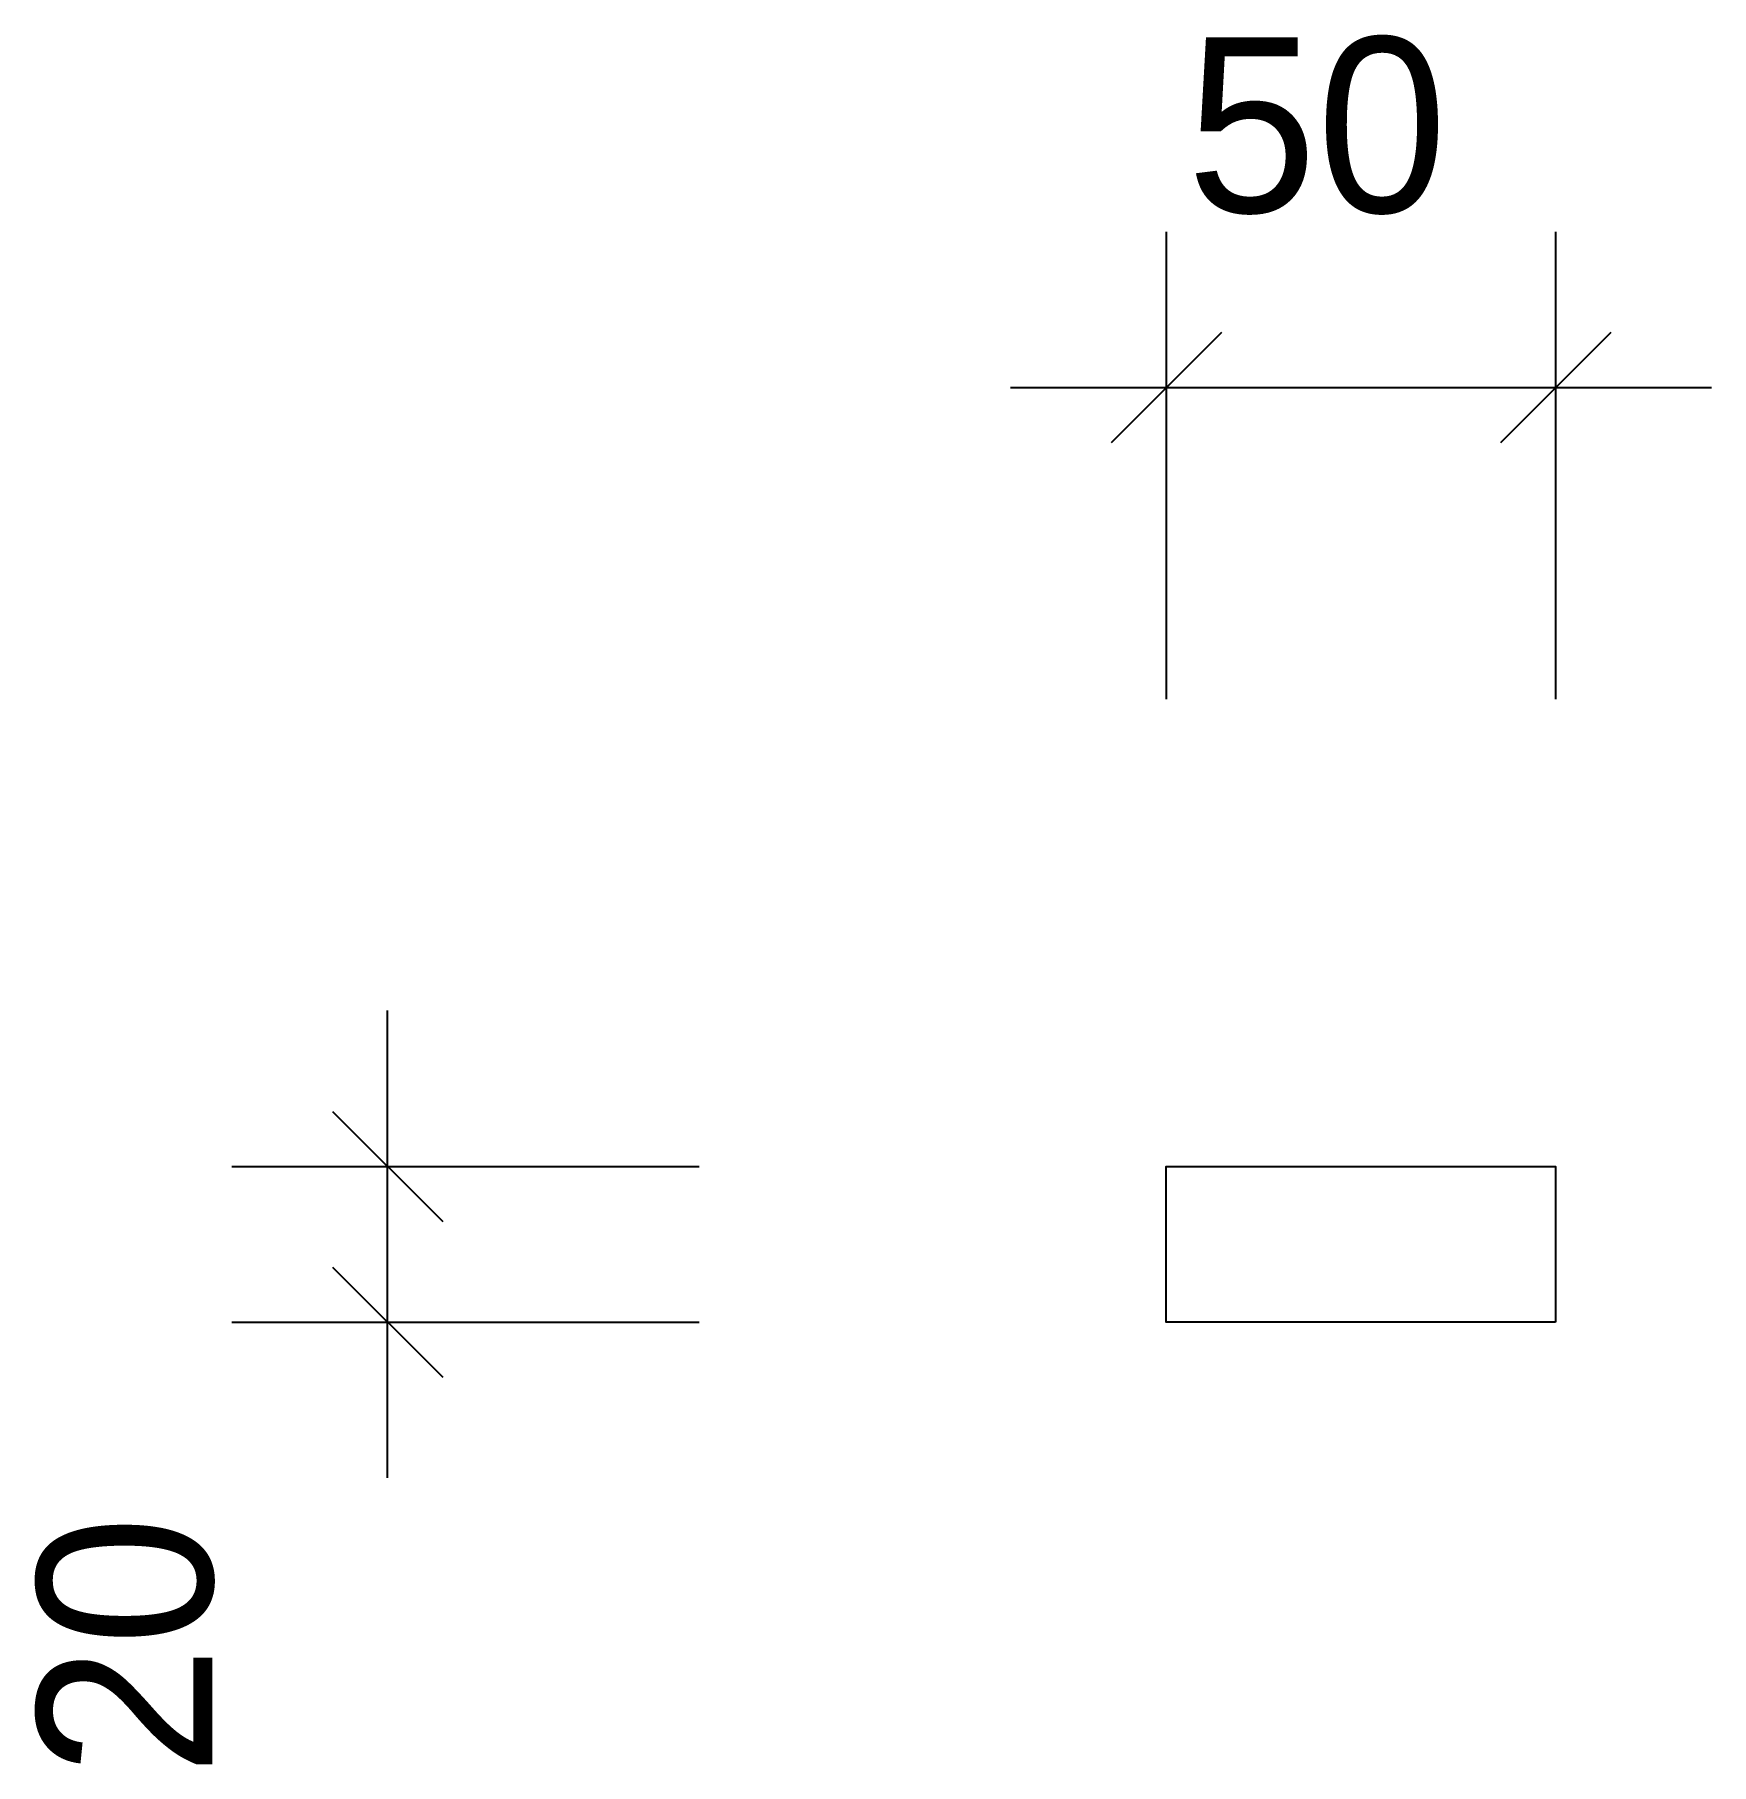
# Model space of a CAD drawing. Header units: millimetres. Extents: x -145 to 70, y -57 to 165.
import ezdxf
from ezdxf.enums import TextEntityAlignment as Align

# ---------------------------------------------------------------- set-up
doc = ezdxf.new("R2010")
doc.units = ezdxf.units.MM
for name, color, linetype in [('CONTOUR', 7, 'CONTINUOUS'), ('DIMLINES', 7, 'CONTINUOUS'), ('DIMLINESTEXT', 7, 'CONTINUOUS')]:
    doc.layers.add(name, color=color, linetype=linetype)

msp = doc.modelspace()

# ---------------------------------------------------------------- linework, layer by layer
at = {"layer": 'CONTOUR', "color": 0, "linetype": '0'}
msp.add_lwpolyline([(50, 0), (0, 0), (0, 20), (50, 20), (50, 0)], dxfattribs=at)
at = {"layer": 'DIMLINES', "color": 0}
for p, q in [((0, 140), (0, 80)), ((50, 140), (50, 80)), ((7.071, 127.071), (-7.071, 112.929)), ((57.071, 127.071), (42.929, 112.929)), ((-20, 120), (70, 120)), ((-100, -20), (-100, 40)), ((-107.071, 27.071), (-92.929, 12.929)), ((-120, 20), (-60, 20)), ((-107.071, 7.071), (-92.929, -7.071)), ((-120, 0), (-60, 0))]:
    msp.add_line(p, q, dxfattribs=at)

# ---------------------------------------------------------------- texts
at = {"layer": 'DIMLINESTEXT'}
msp.add_text('50', height=22.5, dxfattribs=at).set_placement((2.598, 165), align=Align.TOP_LEFT)
msp.add_text('20', height=22.5, rotation=90, dxfattribs=at).set_placement((-145, -58.303), align=Align.TOP_LEFT)

doc.saveas('drawing.dxf')
